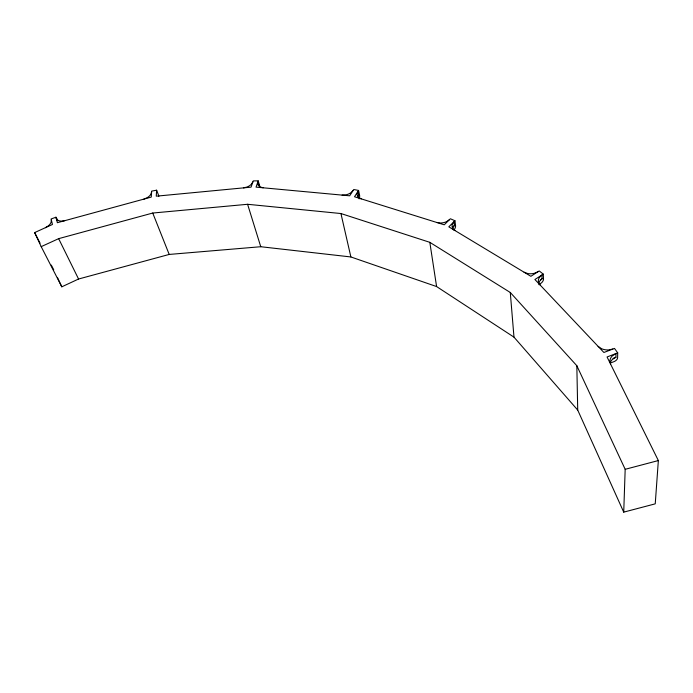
<?xml version="1.0" encoding="UTF-8"?>
<svg xmlns="http://www.w3.org/2000/svg" width="693" height="693" viewBox="0 0 693 693"><rect width="100%" height="100%" fill="white"/><g stroke="black" fill="none" stroke-linecap="round" stroke-linejoin="round"><path stroke-width="1.04" d="M610.29 362.604A12.275 9.148 2.1 0 1 612.413 359.442L615.938 357.25L616.016 353.551L612.482 355.743A12.318 9.156 2 0 0 609.944 360.672L610.594 364.128M617.714 352.902L607.059 356.982L658.35 460.559L655.24 503.846L623.726 512.136L577.719 410.083L513.981 337.144L436.59 286.555L350.875 256.956L260.759 246.725L169.196 254.435L78.56 279.019L61.807 286.815L41.19 246.647L34.65 232.588L52.46 224.471L51.1 218.979L55.968 217.212L57.354 222.704L151.265 197.098L151.654 191.121L156.618 190.203L156.254 196.18L251.057 187.153L253.24 180.89L258.203 180.864L256.046 187.136L349.653 195.807L353.742 189.501L358.584 190.436L354.513 196.76L444.248 224.809L450.381 218.754L454.954 220.755L448.813 226.836L530.873 276.308L539.215 270.937L543.269 274.125L534.909 279.513L603.889 352.486L614.5 348.423L617.714 352.902L617.602 357.831A3.95 2.174 -32.4 0 1 614.024 361.633L610.498 362.985M623.726 512.136L625.181 469.308L576.827 365.713L510.282 292.481L429.816 242.325L340.93 213.539L247.6 204.288L152.737 213.037L58.645 238.652L41.19 246.647M151.594 192.074L150.719 194.447A9.226 5.717 -20.4 0 1 147.115 197.739L143.875 199.116M358.099 196.249L358.688 195.01L357.943 191.441L357.12 193.953A9.789 6.436 -12.4 0 0 358.671 197.427L361.261 198.874M252.893 181.887L251.351 184.234A9.347 5.934 -16.9 0 1 246.959 187.041L243.494 187.872M454.911 230.509L452.772 228.404A10.395 7.077 -8.2 0 1 452.338 224.298L453.976 221.725L454.443 225.381L452.815 227.954A10.36 7.077 -8.2 0 0 452.564 229.357M353.092 190.506L350.849 192.732A9.685 6.324 -13.2 0 1 345.703 194.889L342.073 195.105M452.971 226.836L454.443 225.381M449.41 219.716L446.439 221.699A10.239 6.913 -9.2 0 1 440.583 222.999L436.885 222.505M539.986 284.884L538.478 282.094A11.235 7.969 -3.5 0 1 539.397 277.477L541.935 274.982L542.125 278.69L539.596 281.185A11.201 7.961 -3.5 0 0 538.868 282.675M538.799 284.65L540.878 283.307A3.63 1.94 -49.8 0 0 543.511 279.071L543.269 274.125M540.375 279.825L542.125 278.69M45.383 227.702L48.345 225.84A9.321 5.657 -23.8 0 0 51.109 222.167L51.317 219.846M537.881 271.795L534.164 273.345A11.027 7.744 -4.7 0 1 527.711 273.527L524.064 272.202M612.958 358.394L615.938 357.25M612.811 349.073L608.359 349.948A12.058 8.862 0.7 0 1 601.489 348.683L598.111 346.37M625.181 469.308L658.35 460.559M64.709 220.695L61.4 221.11A9.278 5.657 -23.1 0 1 57.424 219.889L56.194 218.087L57.389 220.556M263.175 187.794L260.256 186.98A9.407 6.003 -16.1 0 1 257.779 184.208L257.857 181.861L258.887 185.334M34.65 232.588L40.038 243.096M51.291 265.072L53.742 269.846M58.645 238.652L78.56 279.019M55.968 217.212L57.684 220.729M57.406 277.417L61.807 286.815M152.737 213.037L169.196 254.435M156.618 190.203L158.359 194.716A3.058 0.65 78.7 0 1 158.844 196.405M247.6 204.288L260.759 246.725M258.203 180.864L259.572 185.499A3.11 0.988 89.4 0 1 259.832 187.249M340.93 213.539L350.875 256.956M358.584 190.436L359.58 195.192A3.222 1.317 -78.7 0 1 359.121 198.891M429.816 242.325L436.59 286.555M454.954 220.755L455.57 225.623A3.387 1.637 -65.2 0 1 453.854 230.059M510.282 292.481L513.981 337.144M576.827 365.713L577.719 410.083"/></g></svg>
